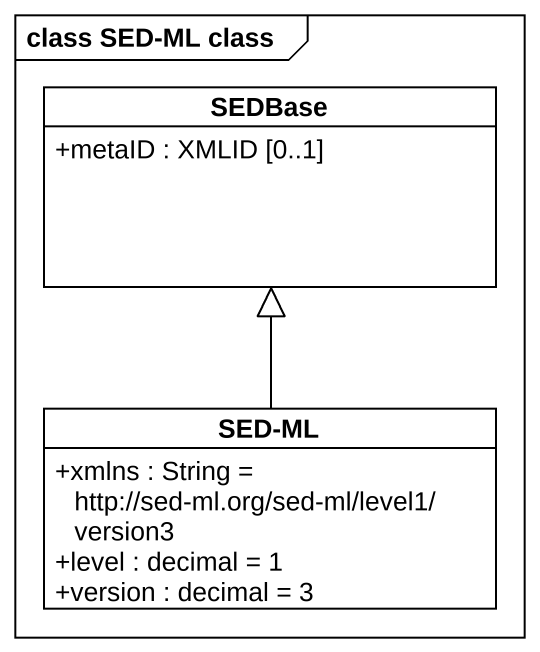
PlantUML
@startuml
mainframe class SED-ML class
hide circle
hide empty members
skinparam classAttributeIconSize 0
class SEDBase {
  +metaID : XMLID [0..1]
}
class "SED-ML" as SED_ML {
  +xmlns : String = http://sed-ml.org/sed-ml/level1/version3
  +level : decimal = 1
  +version : decimal = 3
}
SED_ML -up-|> SEDBase
@enduml
